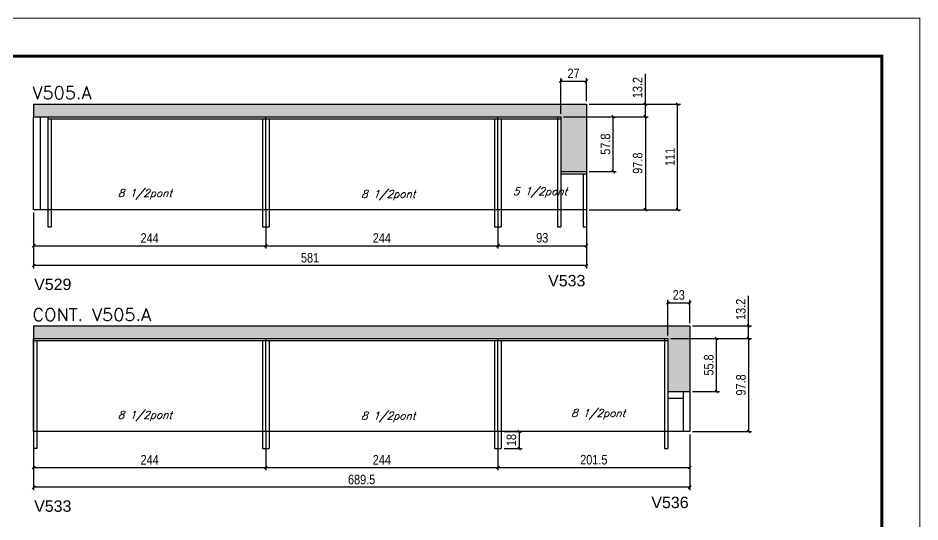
# Model space of a CAD drawing. Extents: x -21493 to -15213, y -12134 to 11887.
# Drawn here: x -20956 to -20008, y 7912 to 8442 of the extents above; entities that cross this region are included whole.
import ezdxf

# ---------------------------------------------------------------- set-up
doc = ezdxf.new("R2010")
doc.units = 0
doc.linetypes.add('DASHED', pattern=[0.75, 0.5, -0.25])
for name, color, linetype in [('5', 5, 'Continuous'), ('COTA', 241, 'Continuous'), ('Painéis', 200, 'Continuous'), ('SARR_2.2x7', 40, 'Continuous'), ('SARR_3.5x7', 81, 'Continuous'), ('texto', 7, 'Continuous')]:
    doc.layers.add(name, color=color, linetype=linetype)
for name, color, linetype, lineweight in [('Folhas', 255, 'Continuous', 9), ('SARRAFO DE PRESSAO', 251, 'DASHED', 9), ('Texto Seção', 7, 'Continuous', 15)]:
    doc.layers.add(name, color=color, linetype=linetype, lineweight=lineweight)
doc.styles.add('COTA TECNICA', font='techl___.ttf', dxfattribs={"height": 10})
doc.styles.add('REGUA-120', font='ROMANS.shx', dxfattribs={"height": 15})
doc.styles.add('Romans', font='romans.shx')
doc.styles.get("Standard").update_dxf_attribs({"font": 'arial.ttf'})
doc.dimstyles.new('PAINEL', dxfattribs={"dimtxt": 10, "dimasz": 3, "dimexe": 3, "dimexo": 3, "dimgap": 3, "dimtad": 1, "dimdec": 1, "dimzin": 12, "dimdsep": 46, "dimtxsty": 'COTA TECNICA', "dimblk1": 'OBLIQUE', "dimblk2": 'OBLIQUE', "dimsah": 1, "dimcen": 0.9, "dimclrd": 4, "dimclre": 4, "dimclrt": 240, "dimadec": 1, "dimazin": 3, "dimtfac": 1, "dimtdec": 1, "dimtmove": 0, "dimatfit": 3, "dimfxl": 1, "dimtolj": 1, "dimtzin": 12, "dimarcsym": 0})

# ---------------------------------------------------------------- blocks, each defined once
blk = doc.blocks.new('_Oblique')
at = {"color": 0, "linetype": 'ByBlock', "lineweight": -2}
blk.add_line((-0.5, -0.5), (0.5, 0.5), dxfattribs=at)
blk = doc.blocks.new('*D458')
at = {"layer": 'COTA', "color": 4, "linetype": 'ByBlock', "lineweight": -2, "transparency": 16777216}
for p, q in [((-20939.93, 8237.01), (-20939.93, 8199.18)), ((-20695.93, 8237.01), (-20695.93, 8199.18)), ((-20939.93, 8202.18), (-20695.93, 8202.18))]:
    blk.add_line(p, q, dxfattribs=at)
at = {"layer": 'Defpoints', "color": 0, "linetype": 'ByBlock', "transparency": 16777216}
for p in [(-20939.93, 8240.01), (-20695.93, 8240.01), (-20695.93, 8202.18)]:
    blk.add_point(p, dxfattribs=at)
at = {"layer": 'COTA', "color": 4, "linetype": 'ByBlock', "lineweight": -2, "transparency": 16777216, "xscale": 3, "yscale": 3, "zscale": 3, "rotation": 180}
blk.add_blockref('_Oblique', (-20939.93, 8202.18), dxfattribs=at)
at = {"layer": 'COTA', "color": 4, "linetype": 'ByBlock', "lineweight": -2, "transparency": 16777216, "xscale": 3, "yscale": 3, "zscale": 3}
blk.add_blockref('_Oblique', (-20695.93, 8202.18), dxfattribs=at)
at = {"layer": 'COTA', "color": 240, "linetype": 'ByBlock', "transparency": 16777216, "insert": (-20817.93, 8210.25), "char_height": 10, "attachment_point": 5, "style": 'COTA TECNICA'}
blk.add_mtext('\\A1;244', dxfattribs=at)
blk = doc.blocks.new('*D459')
at = {"layer": 'COTA', "color": 4, "linetype": 'ByBlock', "lineweight": -2, "transparency": 16777216}
for p, q in [((-20695.93, 8237.01), (-20695.93, 8199.18)), ((-20451.93, 8237.01), (-20451.93, 8199.18)), ((-20695.93, 8202.18), (-20451.93, 8202.18))]:
    blk.add_line(p, q, dxfattribs=at)
at = {"layer": 'Defpoints', "color": 0, "linetype": 'ByBlock', "transparency": 16777216}
for p in [(-20695.93, 8240.01), (-20451.93, 8240.01), (-20451.93, 8202.18)]:
    blk.add_point(p, dxfattribs=at)
at = {"layer": 'COTA', "color": 4, "linetype": 'ByBlock', "lineweight": -2, "transparency": 16777216, "xscale": 3, "yscale": 3, "zscale": 3, "rotation": 180}
blk.add_blockref('_Oblique', (-20695.93, 8202.18), dxfattribs=at)
at = {"layer": 'COTA', "color": 4, "linetype": 'ByBlock', "lineweight": -2, "transparency": 16777216, "xscale": 3, "yscale": 3, "zscale": 3}
blk.add_blockref('_Oblique', (-20451.93, 8202.18), dxfattribs=at)
at = {"layer": 'COTA', "color": 240, "linetype": 'ByBlock', "transparency": 16777216, "insert": (-20573.93, 8210.25), "char_height": 10, "attachment_point": 5, "style": 'COTA TECNICA'}
blk.add_mtext('\\A1;244', dxfattribs=at)
blk = doc.blocks.new('*D460')
at = {"layer": 'COTA', "color": 4, "linetype": 'ByBlock', "lineweight": -2, "transparency": 16777216}
for p, q in [((-20451.93, 8237.01), (-20451.93, 8199.18)), ((-20358.93, 8237.01), (-20358.93, 8199.18)), ((-20451.93, 8202.18), (-20358.93, 8202.18))]:
    blk.add_line(p, q, dxfattribs=at)
at = {"layer": 'Defpoints', "color": 0, "linetype": 'ByBlock', "transparency": 16777216}
for p in [(-20451.93, 8240.01), (-20358.93, 8240.01), (-20358.93, 8202.18)]:
    blk.add_point(p, dxfattribs=at)
at = {"layer": 'COTA', "color": 4, "linetype": 'ByBlock', "lineweight": -2, "transparency": 16777216, "xscale": 3, "yscale": 3, "zscale": 3}
for p, rotation in [((-20451.93, 8202.18), 179.9996717690966), ((-20358.93, 8202.18), 359.9996717690966)]:
    blk.add_blockref('_Oblique', p, dxfattribs=dict(at, rotation=rotation))
at = {"layer": 'COTA', "color": 240, "linetype": 'ByBlock', "transparency": 16777216, "insert": (-20405.43, 8210.43), "char_height": 10, "attachment_point": 5, "rotation": 359.99967, "style": 'COTA TECNICA'}
blk.add_mtext('\\A1;93', dxfattribs=at)
blk = doc.blocks.new('*D1048')
at = {"layer": 'COTA', "color": 4, "lineweight": -2, "ltscale": 25, "transparency": 16777216}
for p, q in [((-20939.93, 8237.01), (-20939.93, 8178.3)), ((-20358.93, 8237.01), (-20358.93, 8178.3)), ((-20358.93, 8181.3), (-20939.93, 8181.3))]:
    blk.add_line(p, q, dxfattribs=at)
at = {"layer": 'Defpoints', "color": 0, "ltscale": 25, "transparency": 16777216}
for p in [(-20939.93, 8240.01), (-20358.93, 8240.01), (-20939.93, 8181.3)]:
    blk.add_point(p, dxfattribs=at)
at = {"layer": 'COTA', "color": 4, "lineweight": -2, "ltscale": 25, "transparency": 16777216, "xscale": 3, "yscale": 3, "zscale": 3, "rotation": 180}
blk.add_blockref('_Oblique', (-20939.93, 8181.3), dxfattribs=at)
at = {"layer": 'COTA', "color": 4, "lineweight": -2, "ltscale": 25, "transparency": 16777216, "xscale": 3, "yscale": 3, "zscale": 3}
blk.add_blockref('_Oblique', (-20358.93, 8181.3), dxfattribs=at)
at = {"layer": 'COTA', "color": 240, "ltscale": 25, "transparency": 16777216, "insert": (-20649.43, 8189.43), "char_height": 10, "attachment_point": 5, "style": 'COTA TECNICA'}
blk.add_mtext('\\A1;581', dxfattribs=at)
blk = doc.blocks.new('*D1049')
at = {"layer": 'Defpoints', "color": 0, "ltscale": 25, "transparency": 16777216}
for p in [(-20385.93, 8337.81), (-20358.93, 8240.01), (-20296.98, 8240.01)]:
    blk.add_point(p, dxfattribs=at)
at = {"layer": 'SARR_3.5x7', "color": 4, "lineweight": -2, "ltscale": 25, "transparency": 16777216}
for p, q in [((-20382.93, 8337.81), (-20293.98, 8337.81)), ((-20296.98, 8337.81), (-20296.98, 8240.01)), ((-20355.93, 8240.01), (-20293.98, 8240.01))]:
    blk.add_line(p, q, dxfattribs=at)
at = {"layer": 'SARR_3.5x7', "color": 4, "lineweight": -2, "ltscale": 25, "transparency": 16777216, "xscale": 3, "yscale": 3, "zscale": 3}
for p, rotation in [((-20296.98, 8337.81), 90), ((-20296.98, 8240.01), 270)]:
    blk.add_blockref('_Oblique', p, dxfattribs=dict(at, rotation=rotation))
at = {"layer": 'SARR_3.5x7', "color": 240, "ltscale": 25, "transparency": 16777216, "insert": (-20305.08, 8288.91), "char_height": 10, "attachment_point": 5, "rotation": 90, "style": 'COTA TECNICA'}
blk.add_mtext('\\A1;97.8', dxfattribs=at)
blk = doc.blocks.new('*D1050')
at = {"layer": 'Defpoints', "color": 0, "ltscale": 25, "transparency": 16777216}
for p in [(-20358.93, 8351.01), (-20296.98, 8351.01), (-20385.93, 8337.81)]:
    blk.add_point(p, dxfattribs=at)
at = {"layer": 'SARR_3.5x7', "color": 4, "lineweight": -2, "ltscale": 25, "transparency": 16777216}
for p, q in [((-20296.98, 8351.01), (-20296.98, 8382.74)), ((-20355.93, 8351.01), (-20293.98, 8351.01)), ((-20296.98, 8337.81), (-20296.98, 8351.01)), ((-20382.93, 8337.81), (-20293.98, 8337.81))]:
    blk.add_line(p, q, dxfattribs=at)
at = {"layer": 'SARR_3.5x7', "color": 4, "lineweight": -2, "ltscale": 25, "transparency": 16777216, "xscale": 3, "yscale": 3, "zscale": 3}
for p, rotation in [((-20296.98, 8351.01), 90), ((-20296.98, 8337.81), 270)]:
    blk.add_blockref('_Oblique', p, dxfattribs=dict(at, rotation=rotation))
at = {"layer": 'SARR_3.5x7', "color": 240, "ltscale": 25, "transparency": 16777216, "insert": (-20305.2, 8368.38), "char_height": 10, "attachment_point": 5, "rotation": 90, "style": 'COTA TECNICA'}
blk.add_mtext('\\A1;13.2', dxfattribs=at)
blk = doc.blocks.new('*D1051')
at = {"layer": 'Defpoints', "color": 0, "ltscale": 25, "transparency": 16777216}
for p in [(-20385.93, 8337.81), (-20330.75, 8337.81), (-20358.93, 8280.01)]:
    blk.add_point(p, dxfattribs=at)
at = {"layer": 'SARR_3.5x7', "color": 4, "lineweight": -2, "ltscale": 25, "transparency": 16777216}
for p, q in [((-20382.93, 8337.81), (-20327.75, 8337.81)), ((-20330.75, 8280.01), (-20330.75, 8337.81)), ((-20355.93, 8280.01), (-20327.75, 8280.01))]:
    blk.add_line(p, q, dxfattribs=at)
at = {"layer": 'SARR_3.5x7', "color": 4, "lineweight": -2, "ltscale": 25, "transparency": 16777216, "xscale": 3, "yscale": 3, "zscale": 3}
for p, rotation in [((-20330.75, 8337.81), 90), ((-20330.75, 8280.01), 270)]:
    blk.add_blockref('_Oblique', p, dxfattribs=dict(at, rotation=rotation))
at = {"layer": 'SARR_3.5x7', "color": 240, "ltscale": 25, "transparency": 16777216, "insert": (-20338.88, 8308.91), "char_height": 10, "attachment_point": 5, "rotation": 90, "style": 'COTA TECNICA'}
blk.add_mtext('\\A1;57.8', dxfattribs=at)
blk = doc.blocks.new('*D461')
at = {"layer": 'Defpoints', "color": 0, "ltscale": 25, "transparency": 16777216}
for p in [(-20358.93, 8375.25), (-20358.93, 8351.01), (-20385.93, 8337.81)]:
    blk.add_point(p, dxfattribs=at)
at = {"layer": 'SARR_3.5x7', "color": 4, "lineweight": -2, "ltscale": 25, "transparency": 16777216}
for p, q in [((-20385.93, 8340.81), (-20385.93, 8378.25)), ((-20385.93, 8375.25), (-20358.93, 8375.25)), ((-20358.93, 8354.01), (-20358.93, 8378.25))]:
    blk.add_line(p, q, dxfattribs=at)
at = {"layer": 'SARR_3.5x7', "color": 4, "lineweight": -2, "ltscale": 25, "transparency": 16777216, "xscale": 3, "yscale": 3, "zscale": 3, "rotation": 180}
blk.add_blockref('_Oblique', (-20385.93, 8375.25), dxfattribs=at)
at = {"layer": 'SARR_3.5x7', "color": 4, "lineweight": -2, "ltscale": 25, "transparency": 16777216, "xscale": 3, "yscale": 3, "zscale": 3}
blk.add_blockref('_Oblique', (-20358.93, 8375.25), dxfattribs=at)
at = {"layer": 'SARR_3.5x7', "color": 240, "ltscale": 25, "transparency": 16777216, "insert": (-20372.43, 8383.33), "char_height": 10, "attachment_point": 5, "style": 'COTA TECNICA'}
blk.add_mtext('\\A1;27', dxfattribs=at)
blk = doc.blocks.new('*D462')
at = {"layer": 'COTA', "color": 4, "linetype": 'ByBlock', "lineweight": -2, "transparency": 16777216}
for p, q in [((-20939.93, 8003.85), (-20939.93, 7966.03)), ((-20695.93, 8003.85), (-20695.93, 7966.03)), ((-20939.93, 7969.03), (-20695.93, 7969.03))]:
    blk.add_line(p, q, dxfattribs=at)
at = {"layer": 'Defpoints', "color": 0, "linetype": 'ByBlock', "transparency": 16777216}
for p in [(-20939.93, 8006.85), (-20695.93, 8006.85), (-20695.93, 7969.03)]:
    blk.add_point(p, dxfattribs=at)
at = {"layer": 'COTA', "color": 4, "linetype": 'ByBlock', "lineweight": -2, "transparency": 16777216, "xscale": 3, "yscale": 3, "zscale": 3, "rotation": 180}
blk.add_blockref('_Oblique', (-20939.93, 7969.03), dxfattribs=at)
at = {"layer": 'COTA', "color": 4, "linetype": 'ByBlock', "lineweight": -2, "transparency": 16777216, "xscale": 3, "yscale": 3, "zscale": 3}
blk.add_blockref('_Oblique', (-20695.93, 7969.03), dxfattribs=at)
at = {"layer": 'COTA', "color": 240, "linetype": 'ByBlock', "transparency": 16777216, "insert": (-20817.93, 7977.1), "char_height": 10, "attachment_point": 5, "style": 'COTA TECNICA'}
blk.add_mtext('\\A1;244', dxfattribs=at)
blk = doc.blocks.new('*D463')
at = {"layer": 'COTA', "color": 4, "linetype": 'ByBlock', "lineweight": -2, "transparency": 16777216}
for p, q in [((-20695.93, 8003.85), (-20695.93, 7966.03)), ((-20451.93, 8003.85), (-20451.93, 7966.03)), ((-20695.93, 7969.03), (-20451.93, 7969.03))]:
    blk.add_line(p, q, dxfattribs=at)
at = {"layer": 'Defpoints', "color": 0, "linetype": 'ByBlock', "transparency": 16777216}
for p in [(-20695.93, 8006.85), (-20451.93, 8006.85), (-20451.93, 7969.03)]:
    blk.add_point(p, dxfattribs=at)
at = {"layer": 'COTA', "color": 4, "linetype": 'ByBlock', "lineweight": -2, "transparency": 16777216, "xscale": 3, "yscale": 3, "zscale": 3, "rotation": 180}
blk.add_blockref('_Oblique', (-20695.93, 7969.03), dxfattribs=at)
at = {"layer": 'COTA', "color": 4, "linetype": 'ByBlock', "lineweight": -2, "transparency": 16777216, "xscale": 3, "yscale": 3, "zscale": 3}
blk.add_blockref('_Oblique', (-20451.93, 7969.03), dxfattribs=at)
at = {"layer": 'COTA', "color": 240, "linetype": 'ByBlock', "transparency": 16777216, "insert": (-20573.93, 7977.1), "char_height": 10, "attachment_point": 5, "style": 'COTA TECNICA'}
blk.add_mtext('\\A1;244', dxfattribs=at)
blk = doc.blocks.new('*D464')
at = {"layer": 'COTA', "color": 4, "linetype": 'ByBlock', "lineweight": -2, "transparency": 16777216}
for p, q in [((-20451.93, 8003.85), (-20451.93, 7966.03)), ((-20250.43, 8003.85), (-20250.43, 7966.02)), ((-20451.93, 7969.03), (-20250.43, 7969.02))]:
    blk.add_line(p, q, dxfattribs=at)
at = {"layer": 'Defpoints', "color": 0, "linetype": 'ByBlock', "transparency": 16777216}
for p in [(-20451.93, 8006.85), (-20250.43, 8006.85), (-20250.43, 7969.02)]:
    blk.add_point(p, dxfattribs=at)
at = {"layer": 'COTA', "color": 4, "linetype": 'ByBlock', "lineweight": -2, "transparency": 16777216, "xscale": 3, "yscale": 3, "zscale": 3}
for p, rotation in [((-20451.93, 7969.03), 179.9998485088138), ((-20250.43, 7969.02), 359.9998485088138)]:
    blk.add_blockref('_Oblique', p, dxfattribs=dict(at, rotation=rotation))
at = {"layer": 'COTA', "color": 240, "linetype": 'ByBlock', "transparency": 16777216, "insert": (-20351.18, 7977.13), "char_height": 10, "attachment_point": 5, "rotation": 359.99985, "style": 'COTA TECNICA'}
blk.add_mtext('\\A1;201.5', dxfattribs=at)
blk = doc.blocks.new('*D1052')
at = {"layer": 'COTA', "color": 4, "lineweight": -2, "ltscale": 25, "transparency": 16777216}
for p, q in [((-20939.93, 8003.85), (-20939.93, 7945.15)), ((-20250.43, 8003.85), (-20250.43, 7945.15)), ((-20250.43, 7948.15), (-20939.93, 7948.15))]:
    blk.add_line(p, q, dxfattribs=at)
at = {"layer": 'Defpoints', "color": 0, "ltscale": 25, "transparency": 16777216}
for p in [(-20939.93, 8006.85), (-20250.43, 8006.85), (-20939.93, 7948.15)]:
    blk.add_point(p, dxfattribs=at)
at = {"layer": 'COTA', "color": 4, "lineweight": -2, "ltscale": 25, "transparency": 16777216, "xscale": 3, "yscale": 3, "zscale": 3, "rotation": 180}
blk.add_blockref('_Oblique', (-20939.93, 7948.15), dxfattribs=at)
at = {"layer": 'COTA', "color": 4, "lineweight": -2, "ltscale": 25, "transparency": 16777216, "xscale": 3, "yscale": 3, "zscale": 3}
blk.add_blockref('_Oblique', (-20250.43, 7948.15), dxfattribs=at)
at = {"layer": 'COTA', "color": 240, "ltscale": 25, "transparency": 16777216, "insert": (-20595.18, 7956.29), "char_height": 10, "attachment_point": 5, "style": 'COTA TECNICA'}
blk.add_mtext('\\A1;689.5', dxfattribs=at)
blk = doc.blocks.new('*D1053')
at = {"layer": 'Defpoints', "color": 0, "ltscale": 25, "transparency": 16777216}
for p in [(-20273.43, 8104.65), (-20250.43, 8006.85), (-20188.48, 8006.85)]:
    blk.add_point(p, dxfattribs=at)
at = {"layer": 'SARR_3.5x7', "color": 4, "lineweight": -2, "ltscale": 25, "transparency": 16777216}
for p, q in [((-20270.43, 8104.65), (-20185.48, 8104.65)), ((-20188.48, 8104.65), (-20188.48, 8006.85)), ((-20247.43, 8006.85), (-20185.48, 8006.85))]:
    blk.add_line(p, q, dxfattribs=at)
at = {"layer": 'SARR_3.5x7', "color": 4, "lineweight": -2, "ltscale": 25, "transparency": 16777216, "xscale": 3, "yscale": 3, "zscale": 3}
for p, rotation in [((-20188.48, 8104.65), 90), ((-20188.48, 8006.85), 270)]:
    blk.add_blockref('_Oblique', p, dxfattribs=dict(at, rotation=rotation))
at = {"layer": 'SARR_3.5x7', "color": 240, "ltscale": 25, "transparency": 16777216, "insert": (-20196.58, 8055.75), "char_height": 10, "attachment_point": 5, "rotation": 90, "style": 'COTA TECNICA'}
blk.add_mtext('\\A1;97.8', dxfattribs=at)
blk = doc.blocks.new('*D1054')
at = {"layer": 'Defpoints', "color": 0, "ltscale": 25, "transparency": 16777216}
for p in [(-20250.43, 8117.85), (-20188.48, 8117.85), (-20273.43, 8104.65)]:
    blk.add_point(p, dxfattribs=at)
at = {"layer": 'SARR_3.5x7', "color": 4, "lineweight": -2, "ltscale": 25, "transparency": 16777216}
for p, q in [((-20188.48, 8117.85), (-20188.48, 8149.59)), ((-20247.43, 8117.85), (-20185.48, 8117.85)), ((-20188.48, 8104.65), (-20188.48, 8117.85)), ((-20270.43, 8104.65), (-20185.48, 8104.65))]:
    blk.add_line(p, q, dxfattribs=at)
at = {"layer": 'SARR_3.5x7', "color": 4, "lineweight": -2, "ltscale": 25, "transparency": 16777216, "xscale": 3, "yscale": 3, "zscale": 3}
for p, rotation in [((-20188.48, 8117.85), 90), ((-20188.48, 8104.65), 270)]:
    blk.add_blockref('_Oblique', p, dxfattribs=dict(at, rotation=rotation))
at = {"layer": 'SARR_3.5x7', "color": 240, "ltscale": 25, "transparency": 16777216, "insert": (-20196.7, 8135.22), "char_height": 10, "attachment_point": 5, "rotation": 90, "style": 'COTA TECNICA'}
blk.add_mtext('\\A1;13.2', dxfattribs=at)
blk = doc.blocks.new('*D1055')
at = {"layer": 'Defpoints', "color": 0, "ltscale": 25, "transparency": 16777216}
for p in [(-20273.43, 8104.65), (-20222.25, 8104.65), (-20250.43, 8048.85)]:
    blk.add_point(p, dxfattribs=at)
at = {"layer": 'SARR_3.5x7', "color": 4, "lineweight": -2, "ltscale": 25, "transparency": 16777216}
for p, q in [((-20270.43, 8104.65), (-20219.25, 8104.65)), ((-20222.25, 8048.85), (-20222.25, 8104.65)), ((-20247.43, 8048.85), (-20219.25, 8048.85))]:
    blk.add_line(p, q, dxfattribs=at)
at = {"layer": 'SARR_3.5x7', "color": 4, "lineweight": -2, "ltscale": 25, "transparency": 16777216, "xscale": 3, "yscale": 3, "zscale": 3}
for p, rotation in [((-20222.25, 8104.65), 90), ((-20222.25, 8048.85), 270)]:
    blk.add_blockref('_Oblique', p, dxfattribs=dict(at, rotation=rotation))
at = {"layer": 'SARR_3.5x7', "color": 240, "ltscale": 25, "transparency": 16777216, "insert": (-20230.38, 8076.75), "char_height": 10, "attachment_point": 5, "rotation": 90, "style": 'COTA TECNICA'}
blk.add_mtext('\\A1;55.8', dxfattribs=at)
blk = doc.blocks.new('*D465')
at = {"layer": 'Defpoints', "color": 0, "ltscale": 25, "transparency": 16777216}
for p in [(-20250.43, 8142.1), (-20250.43, 8117.85), (-20273.43, 8104.65)]:
    blk.add_point(p, dxfattribs=at)
at = {"layer": 'SARR_3.5x7', "color": 4, "lineweight": -2, "ltscale": 25, "transparency": 16777216}
for p, q in [((-20273.43, 8107.65), (-20273.43, 8145.1)), ((-20250.43, 8120.85), (-20250.43, 8145.1)), ((-20273.43, 8142.1), (-20250.43, 8142.1))]:
    blk.add_line(p, q, dxfattribs=at)
at = {"layer": 'SARR_3.5x7', "color": 4, "lineweight": -2, "ltscale": 25, "transparency": 16777216, "xscale": 3, "yscale": 3, "zscale": 3, "rotation": 180}
blk.add_blockref('_Oblique', (-20273.43, 8142.1), dxfattribs=at)
at = {"layer": 'SARR_3.5x7', "color": 4, "lineweight": -2, "ltscale": 25, "transparency": 16777216, "xscale": 3, "yscale": 3, "zscale": 3}
blk.add_blockref('_Oblique', (-20250.43, 8142.1), dxfattribs=at)
at = {"layer": 'SARR_3.5x7', "color": 240, "ltscale": 25, "transparency": 16777216, "insert": (-20261.93, 8150.32), "char_height": 10, "attachment_point": 5, "style": 'COTA TECNICA'}
blk.add_mtext('\\A1;23', dxfattribs=at)
blk = doc.blocks.new('*D1057')
at = {"layer": 'Defpoints', "color": 0, "ltscale": 25, "transparency": 16777216}
for p in [(-20448.43, 8006.85), (-20448.43, 7988.85), (-20429.63, 7988.85)]:
    blk.add_point(p, dxfattribs=at)
at = {"layer": 'SARR_3.5x7', "color": 4, "lineweight": -2, "ltscale": 25, "transparency": 16777216}
for p, q in [((-20445.43, 8006.85), (-20426.63, 8006.85)), ((-20429.63, 8006.85), (-20429.63, 7988.85)), ((-20445.43, 7988.85), (-20426.63, 7988.85))]:
    blk.add_line(p, q, dxfattribs=at)
at = {"layer": 'SARR_3.5x7', "color": 4, "lineweight": -2, "ltscale": 25, "transparency": 16777216, "xscale": 3, "yscale": 3, "zscale": 3}
for p, rotation in [((-20429.63, 8006.85), 90), ((-20429.63, 7988.85), 270)]:
    blk.add_blockref('_Oblique', p, dxfattribs=dict(at, rotation=rotation))
at = {"layer": 'SARR_3.5x7', "color": 240, "ltscale": 25, "transparency": 16777216, "insert": (-20437.73, 7997.85), "char_height": 10, "attachment_point": 5, "rotation": 90, "style": 'COTA TECNICA'}
blk.add_mtext('\\A1;18', dxfattribs=at)
blk = doc.blocks.new('9999999999')
at = {"layer": 'Folhas'}
blk.add_lwpolyline([(98138.98, 34190.21), (99623.98, 34190.21), (99623.98, 35240.21), (98138.98, 35240.21)], close=True, dxfattribs=at)
at = {"layer": 'Folhas', "color": 30, "const_width": 3}
blk.add_lwpolyline([(98213.98, 34230.21), (99583.98, 34230.21), (99583.98, 35200.21), (98213.98, 35200.21)], close=True, dxfattribs=at)
blk = doc.blocks.new('*D1865')
at = {"layer": 'Defpoints', "color": 0, "ltscale": 25, "transparency": 16777216}
for p in [(-20358.93, 8351.01), (-20263.11, 8351.01), (-20358.93, 8240.01)]:
    blk.add_point(p, dxfattribs=at)
at = {"layer": 'SARR_3.5x7', "color": 4, "lineweight": -2, "ltscale": 25, "transparency": 16777216}
for p, q in [((-20355.93, 8351.01), (-20260.11, 8351.01)), ((-20263.11, 8240.01), (-20263.11, 8351.01)), ((-20355.93, 8240.01), (-20260.11, 8240.01))]:
    blk.add_line(p, q, dxfattribs=at)
at = {"layer": 'SARR_3.5x7', "color": 4, "lineweight": -2, "ltscale": 25, "transparency": 16777216, "xscale": 3, "yscale": 3, "zscale": 3}
for p, rotation in [((-20263.11, 8351.01), 90), ((-20263.11, 8240.01), 270)]:
    blk.add_blockref('_Oblique', p, dxfattribs=dict(at, rotation=rotation))
at = {"layer": 'SARR_3.5x7', "color": 240, "ltscale": 25, "transparency": 16777216, "insert": (-20271.17, 8295.51), "char_height": 10, "attachment_point": 5, "rotation": 90, "style": 'COTA TECNICA'}
blk.add_mtext('\\A1;111', dxfattribs=at)

msp = doc.modelspace()

# ---------------------------------------------------------------- hatches: boundary and pattern name
at = {"layer": 'COTA', "linetype": 'ByBlock'}
h = msp.add_hatch(dxfattribs=at)
h.set_pattern_fill('AR-CONC', color=256, scale=0.03)
h.set_pattern_definition([(50, (-163385.6976, -16776.9387), (5.46554007, -0.47817257), [0.5715, -6.2865]), (355, (-163385.6976, -16776.9387), (-1.05730264, 5.73170536), [0.4572, -5.02921753]), (100.4514447, (-163385.242, -16776.9785), (4.40823741, 5.25353256), [0.48570026, -5.34270734]), (46.1842, (-163385.6976, -16775.4147), (8.13237123, -1.26126984), [0.85725, -9.42975]), (96.6355576, (-163385.02, -16775.52), (7.122124, 7.42278374), [0.7285507, -8.01406824]), (351.184151, (-163385.698, -16775.415), (7.122124, 7.42278374), [0.685799, -7.54379196]), (21, (-163384.9356, -16775.7957), (4.54843174, -3.06795595), [0.5715, -6.2865]), (326, (-163384.9356, -16775.7957), (1.85406085, 5.52563898), [0.4572, -5.0292]), (71.451445, (-163384.5566, -16776.0513), (6.40249258, 2.45768307), [0.48570026, -5.34269813]), (37.5, (-163385.6976, -16776.9387), (0.092658098, 2.536651166), [0, -4.96824, 0, -5.1054, 0, -5.04825]), (7.5, (-163385.6976, -16776.9387), (2.004589875, 3.005417245), [0, -2.91084, 0, -4.85394, 0, -1.92405]), (327.5, (-163387.3969, -16776.9387), (4.067717855, -0.17186232), [0, -1.905, 0, -5.9436, 0, -7.8867]), (317.5, (-163388.159, -16776.9387), (4.44387544, 0.76279473), [0, -2.4765, 0, -3.94716, 0, -5.6007])])
h.paths.add_polyline_path([(-20358.93, 8351.01), (-20939.93, 8351.01), (-20939.93, 8337.81), (-20385.93, 8337.81), (-20385.93, 8280.01), (-20358.93, 8280.01)])
h = msp.add_hatch(dxfattribs=at)
h.set_pattern_fill('AR-CONC', color=256, scale=0.03)
h.set_pattern_definition([(50, (-163385.6976, -17010.092), (5.46554007, -0.47817257), [0.5715, -6.2865]), (355, (-163385.6976, -17010.092), (-1.05730264, 5.73170536), [0.4572, -5.02921753]), (100.4514447, (-163385.242, -17010.132), (4.40823741, 5.25353256), [0.48570026, -5.34270734]), (46.1842, (-163385.6976, -17008.568), (8.13237123, -1.26126984), [0.85725, -9.42975]), (96.6355576, (-163385.02, -17008.673), (7.122124, 7.42278374), [0.7285507, -8.01406824]), (351.184151, (-163385.698, -17008.568), (7.122124, 7.42278374), [0.685799, -7.54379196]), (21, (-163384.9356, -17008.949), (4.54843174, -3.06795595), [0.5715, -6.2865]), (326, (-163384.9356, -17008.949), (1.85406085, 5.52563898), [0.4572, -5.0292]), (71.451445, (-163384.5566, -17009.2047), (6.40249258, 2.45768307), [0.48570026, -5.34269813]), (37.5, (-163385.6976, -17010.092), (0.092658098, 2.536651166), [0, -4.96824, 0, -5.1054, 0, -5.04825]), (7.5, (-163385.6976, -17010.092), (2.004589875, 3.005417245), [0, -2.91084, 0, -4.85394, 0, -1.92405]), (327.5, (-163387.3969, -17010.092), (4.067717855, -0.17186232), [0, -1.905, 0, -5.9436, 0, -7.8867]), (317.5, (-163388.159, -17010.092), (4.44387544, 0.76279473), [0, -2.4765, 0, -3.94716, 0, -5.6007])])
h.paths.add_polyline_path([(-20939.93, 8104.65), (-20273.43, 8104.65), (-20273.43, 8048.85), (-20250.43, 8048.85), (-20250.43, 8117.85), (-20939.93, 8117.85)])

# ---------------------------------------------------------------- linework, layer by layer
for p, q in [((-20939.93, 8351.01), (-20358.93, 8351.01)), ((-20939.93, 8351.01), (-20939.93, 8337.81)), ((-20358.93, 8351.01), (-20358.93, 8280.01)), ((-20939.93, 8117.85), (-20250.43, 8117.85)), ((-20939.93, 8117.85), (-20939.93, 8104.65)), ((-20250.43, 8117.85), (-20250.43, 8048.85))]:
    msp.add_line(p, q, dxfattribs=at)
at = {"layer": 'Painéis', "linetype": 'ByBlock'}
for p, q in [((-20939.93, 8240.01), (-20939.93, 8337.81)), ((-20939.93, 8337.81), (-20385.93, 8337.81)), ((-20695.93, 8240.01), (-20695.93, 8337.81)), ((-20451.93, 8240.01), (-20451.93, 8337.81)), ((-20385.93, 8337.81), (-20385.93, 8280.01)), ((-20385.93, 8280.01), (-20358.93, 8280.01)), ((-20358.93, 8280.01), (-20358.93, 8240.01)), ((-20358.93, 8240.01), (-20939.93, 8240.01)), ((-20939.93, 8006.85), (-20939.93, 8104.65)), ((-20939.93, 8104.65), (-20273.43, 8104.65)), ((-20695.93, 8006.85), (-20695.93, 8104.65)), ((-20451.93, 8006.85), (-20451.93, 8104.65)), ((-20273.43, 8104.65), (-20273.43, 8048.85)), ((-20273.43, 8048.85), (-20250.43, 8048.85)), ((-20250.43, 8048.85), (-20250.43, 8006.85)), ((-20250.43, 8006.85), (-20939.93, 8006.85))]:
    msp.add_line(p, q, dxfattribs=at)
at = {"layer": 'SARR_2.2x7', "linetype": 'Continuous'}
for p, q in [((-20932.93, 8337.81), (-20932.93, 8240.01)), ((-20924.93, 8335.61), (-20385.93, 8335.61)), ((-20385.93, 8277.81), (-20358.93, 8277.81)), ((-20939.93, 8102.45), (-20273.43, 8102.45)), ((-20257.43, 8048.85), (-20257.43, 8006.85)), ((-20273.43, 8041.85), (-20257.43, 8041.85))]:
    msp.add_line(p, q, dxfattribs=at)
at = {"layer": 'SARR_3.5x7'}
for p, q in [((-20924.93, 8337.81), (-20924.93, 8222.01)), ((-20921.43, 8335.61), (-20921.43, 8222.01)), ((-20699.43, 8335.61), (-20699.43, 8222.01)), ((-20692.43, 8335.61), (-20692.43, 8222.01)), ((-20455.43, 8335.61), (-20455.43, 8222.01)), ((-20448.43, 8335.61), (-20448.43, 8222.01)), ((-20389.43, 8337.81), (-20389.43, 8222.01)), ((-20385.93, 8337.81), (-20385.93, 8222.01)), ((-20362.43, 8277.81), (-20362.43, 8222.01)), ((-20939.93, 8104.65), (-20939.93, 7988.85)), ((-20276.93, 8104.65), (-20276.93, 7988.85)), ((-20273.43, 8104.65), (-20273.43, 7988.85)), ((-20936.43, 8102.46), (-20936.43, 7988.85)), ((-20699.43, 8102.45), (-20699.43, 7988.85)), ((-20692.43, 8102.45), (-20692.43, 7988.85)), ((-20455.43, 8102.45), (-20455.43, 7988.85)), ((-20448.43, 8102.45), (-20448.43, 7988.85))]:
    msp.add_line(p, q, dxfattribs=at)
at = {"layer": 'SARR_3.5x7', "ltscale": 25}
for p, q in [((-20695.93, 8240.01), (-20695.93, 8222.01)), ((-20451.93, 8240.01), (-20451.93, 8222.01)), ((-20358.93, 8240.01), (-20358.93, 8222.01)), ((-20924.93, 8222.01), (-20921.43, 8222.01)), ((-20699.43, 8222.01), (-20692.43, 8222.01)), ((-20455.43, 8222.01), (-20448.43, 8222.01)), ((-20389.43, 8222.01), (-20385.93, 8222.01)), ((-20362.43, 8222.01), (-20358.93, 8222.01)), ((-20695.93, 8006.85), (-20695.93, 7988.85)), ((-20451.93, 8006.85), (-20451.93, 7988.85)), ((-20936.43, 7988.85), (-20939.93, 7988.85)), ((-20699.43, 7988.85), (-20692.43, 7988.85)), ((-20455.43, 7988.85), (-20448.43, 7988.85)), ((-20276.93, 7988.85), (-20273.43, 7988.85))]:
    msp.add_line(p, q, dxfattribs=at)

# ---------------------------------------------------------------- block references
at = {"layer": 'SARRAFO DE PRESSAO', "color": 6, "linetype": 'ByBlock'}
msp.add_blockref('9999999999', (-119632.39, -26798.7), dxfattribs=at)

# ---------------------------------------------------------------- texts
at = {"layer": '5', "linetype": 'Continuous'}
for s, p in [('V533', (-20399.19, 8159.43)), ('V529', (-20939.34, 8155.54)), ('V533', (-20939.34, 7922.39)), ('V536', (-20290.69, 7926.28))]:
    msp.add_text(s, height=12, rotation=359.99996, dxfattribs=at).set_placement(p)
at = {"layer": 'texto', "color": 2, "char_height": 8, "attachment_point": 5, "style": 'Romans'}
for s, insert in [('{\\Q19;\\C256;8 1/2pont}', (-20822.94, 8256.13)), ('{\\Q19;\\C256;8 1/2pont}', (-20567.14, 8255.26)), ('{\\Q19;\\C256;5 1/2pont}', (-20407.59, 8258.04)), ('{\\Q19;\\C256;8 1/2pont}', (-20822.94, 8022.98)), ('{\\Q19;\\C256;8 1/2pont}', (-20567.14, 8022.11)), ('{\\Q19;\\C256;8 1/2pont}', (-20346.56, 8024.88))]:
    msp.add_mtext(s, dxfattribs=dict(at, insert=insert))
at = {"layer": 'Texto Seção', "style": 'REGUA-120', "width": 1.05}
for s, p in [('V505.A', (-20941.08, 8356.37)), ('CONT. V505.A', (-20941.08, 8123.21))]:
    msp.add_text(s, height=13, dxfattribs=at).set_placement(p)

# ---------------------------------------------------------------- dimensions: what is measured, and where the dimension line sits
at = {"layer": 'COTA', "linetype": 'ByBlock'}
for p1, p2, picture, middle in [((-20939.93, 8240.01), (-20695.93, 8240.01), '*D458', (-20817.93, 8210.25)), ((-20695.93, 8240.01), (-20451.93, 8240.01), '*D459', (-20573.93, 8210.25)), ((-20451.93, 8240.01), (-20358.93, 8240.01), '*D460', (-20405.43, 8210.43)), ((-20939.93, 8006.85), (-20695.93, 8006.85), '*D462', (-20817.93, 7977.1)), ((-20695.93, 8006.85), (-20451.93, 8006.85), '*D463', (-20573.93, 7977.1)), ((-20451.93, 8006.85), (-20250.43, 8006.85), '*D464', (-20351.18, 7977.13))]:
    dim = msp.add_aligned_dim(p1=p1, p2=p2, distance=-37.83, dimstyle='PAINEL', dxfattribs=at)
    dim.commit()
    dim.dimension.update_dxf_attribs({"geometry": picture, "text_midpoint": middle})
at = {"layer": 'COTA', "ltscale": 25}
for base, p1, p2, picture, middle in [((-20939.93, 8181.3), (-20358.93, 8240.01), (-20939.93, 8240.01), '*D1048', (-20649.43, 8189.43)), ((-20939.93, 7948.15), (-20250.43, 8006.85), (-20939.93, 8006.85), '*D1052', (-20595.18, 7956.29))]:
    dim = msp.add_linear_dim(base=base, p1=p1, p2=p2, dimstyle='PAINEL', dxfattribs=at)
    dim.commit()
    dim.dimension.update_dxf_attribs({"geometry": picture, "text_midpoint": middle})
at = {"layer": 'SARR_3.5x7', "ltscale": 25}
for base, p1, p2, picture, middle in [((-20358.93, 8375.25), (-20385.93, 8337.81), (-20358.93, 8351.01), '*D461', (-20372.43, 8383.33)), ((-20250.43, 8142.1), (-20273.43, 8104.65), (-20250.43, 8117.85), '*D465', (-20261.93, 8150.32))]:
    dim = msp.add_linear_dim(base=base, p1=p1, p2=p2, dimstyle='PAINEL', dxfattribs=at)
    dim.commit()
    dim.dimension.update_dxf_attribs({"geometry": picture, "text_midpoint": middle})
for base, p1, p2, picture, middle in [((-20296.98, 8351.01), (-20385.93, 8337.81), (-20358.93, 8351.01), '*D1050', (-20305.2, 8368.38)), ((-20263.11, 8351.01), (-20358.93, 8240.01), (-20358.93, 8351.01), '*D1865', (-20271.17, 8295.51)), ((-20296.98, 8240.01), (-20385.93, 8337.81), (-20358.93, 8240.01), '*D1049', (-20305.08, 8288.91)), ((-20330.75, 8337.81), (-20358.93, 8280.01), (-20385.93, 8337.81), '*D1051', (-20338.88, 8308.91)), ((-20188.48, 8117.85), (-20273.43, 8104.65), (-20250.43, 8117.85), '*D1054', (-20196.7, 8135.22)), ((-20188.48, 8006.85), (-20273.43, 8104.65), (-20250.43, 8006.85), '*D1053', (-20196.58, 8055.75)), ((-20222.25, 8104.65), (-20250.43, 8048.85), (-20273.43, 8104.65), '*D1055', (-20230.38, 8076.75)), ((-20429.63, 7988.85), (-20448.43, 8006.85), (-20448.43, 7988.85), '*D1057', (-20437.73, 7997.85))]:
    dim = msp.add_linear_dim(base=base, p1=p1, p2=p2, angle=90, dimstyle='PAINEL', dxfattribs=at)
    dim.commit()
    dim.dimension.update_dxf_attribs({"geometry": picture, "text_midpoint": middle})

doc.saveas('drawing.dxf')
